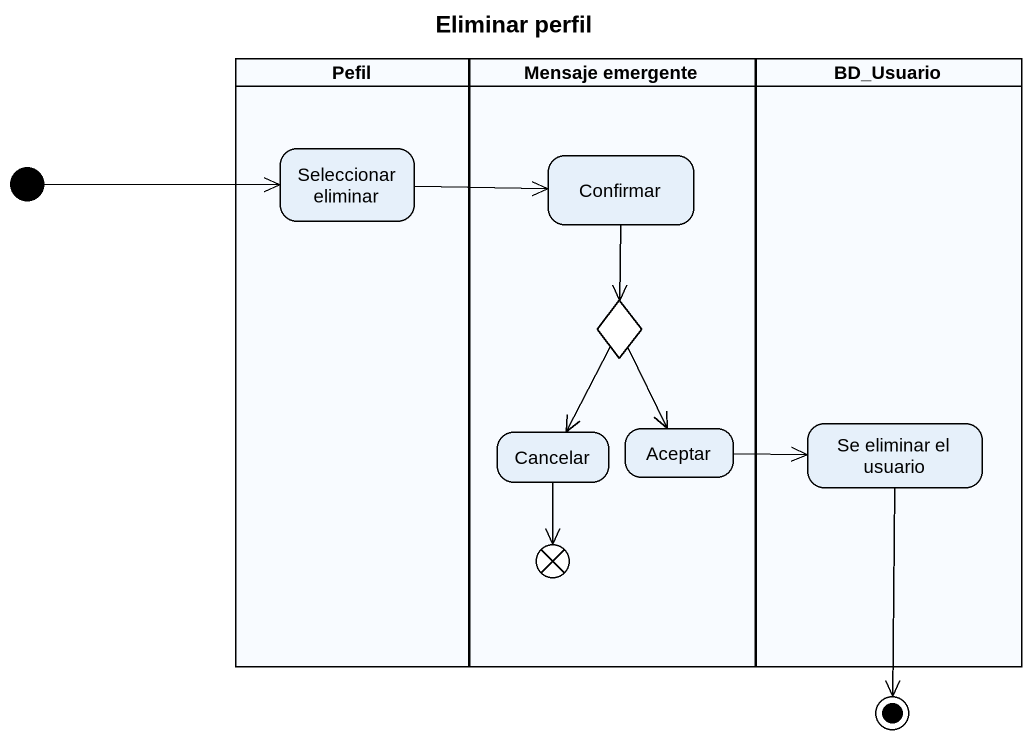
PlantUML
@startuml
title Eliminar perfil
hide empty description
state Pefil <<partition>> {
  state "Seleccionar eliminar" as Seleccionar_eliminar
}
state "Mensaje emergente" as Mensaje_emergente <<partition>> {
  state Confirmar
  state choice1 <<choice>>
  state Cancelar
  state Aceptar
  state flowfinal1 <<end>>
}
state BD_Usuario <<partition>> {
  state "Se eliminar el usuario" as Se_eliminar_el_usuario
}
state initial1 <<start>>
state final1 <<end>>
Seleccionar_eliminar -right-> Confirmar
Confirmar --> choice1
initial1 -right-> Seleccionar_eliminar
choice1 --> Cancelar
choice1 --> Aceptar
Cancelar --> flowfinal1
Aceptar -right-> Se_eliminar_el_usuario
Se_eliminar_el_usuario --> final1
@enduml
